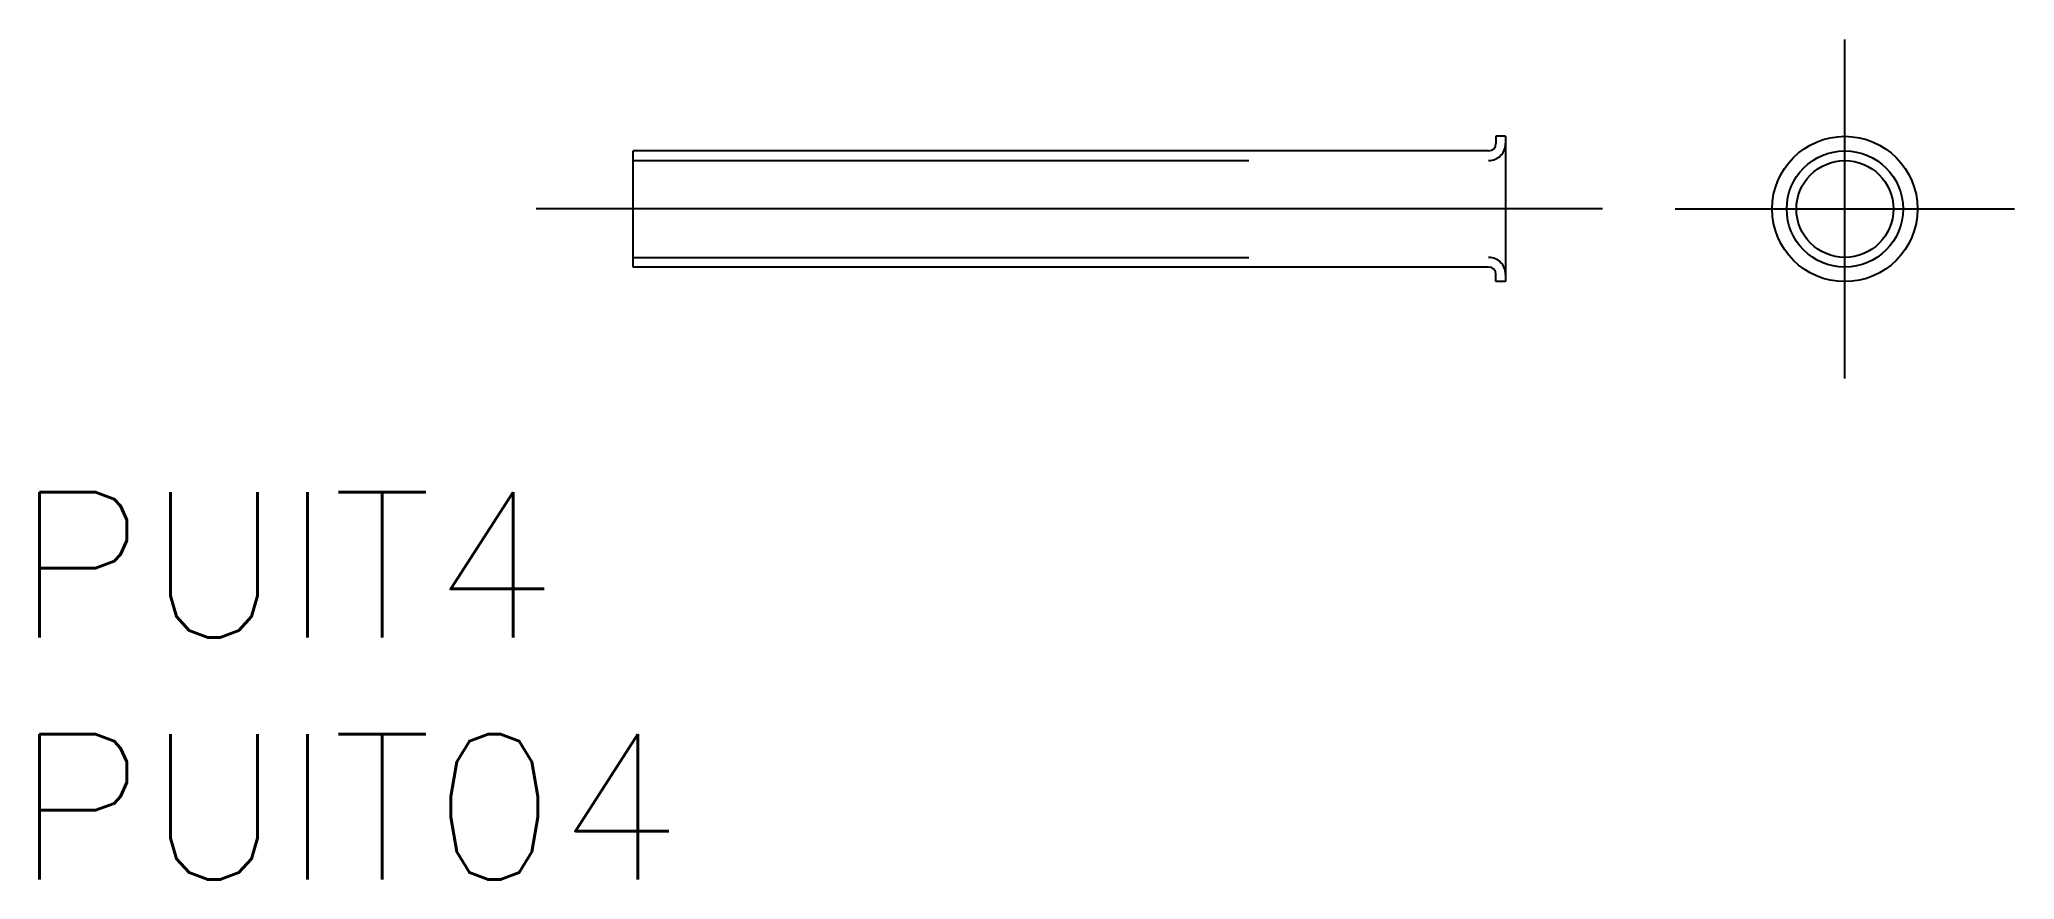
# Model space of a CAD drawing. Extents: x -37.3 to 3.5, y -13.8 to 3.5.
import ezdxf

# ---------------------------------------------------------------- set-up
doc = ezdxf.new("R2010")
doc.units = 0
doc.linetypes.add('CENTER', pattern=[50.8, 31.75, -6.35, 6.35, -6.35])
doc.linetypes.add('DASHED', pattern=[19.05, 12.7, -6.35])
doc.layers.get('0').update_dxf_attribs({"linetype": 'CONTINUOUS'})
doc.layers.add('CENTER', color=1, linetype='CENTER')
doc.styles.get("Standard").update_dxf_attribs({"font": 'txt.shx', "height": 3, "bigfont": 'bigfont.shx'})

msp = doc.modelspace()

# ---------------------------------------------------------------- linework, layer by layer
at = {"color": 7, "linetype": 'CONTINUOUS'}
for p, q in [((-7, 1.5), (-7.2, 1.5)), ((-7.2, 1.5), (-7.2, 1.35)), ((-7, 1.5), (-7, -1.5)), ((-25, -1.2), (-25, 1.2)), ((-7.35, 1.2), (-25, 1.2)), ((-7.35, -1.2), (-25, -1.2)), ((-7.2, -1.5), (-7.2, -1.35)), ((-7, -1.5), (-7.2, -1.5))]:
    msp.add_line(p, q, dxfattribs=at)
at = {"color": 3, "linetype": 'DASHED'}
for p, q in [((-25, 1), (-7.35, 1)), ((-25, -1), (-7.35, -1))]:
    msp.add_line(p, q, dxfattribs=at)
at = {"color": 7, "linetype": 'CONTINUOUS'}
for radius in [1.5, 1]:
    msp.add_circle((0, 0), radius, dxfattribs=at)
at = {"color": 3, "linetype": 'DASHED'}
msp.add_circle((0, 0), 1.2, dxfattribs=at)
at = {"color": 7, "linetype": 'CONTINUOUS'}
for centre, start, end in [((-7.35, 1.35), 270, 0), ((-7.35, -1.35), 360, 90)]:
    msp.add_arc(centre, 0.15, start, end, dxfattribs=at)
at = {"color": 3, "linetype": 'DASHED'}
for centre, start, end in [((-7.35, 1.35), 270, 0), ((-7.35, -1.35), 360, 90)]:
    msp.add_arc(centre, 0.35, start, end, dxfattribs=at)
at = {"layer": 'CENTER', "color": 1, "linetype": 'CENTER'}
for p, q in [((0, -3.5), (0, 3.5)), ((-5, 0), (-27, 0)), ((-3.5, 0), (3.5, 0))]:
    msp.add_line(p, q, dxfattribs=at)

# ---------------------------------------------------------------- texts
at = {"color": 7, "linetype": 'CONTINUOUS'}
for s, p in [('PUIT4', (-37.765, -8.846)), ('PUIT04', (-37.765, -13.846))]:
    msp.add_text(s, height=3, dxfattribs=at).set_placement(p)

doc.saveas('drawing.dxf')
